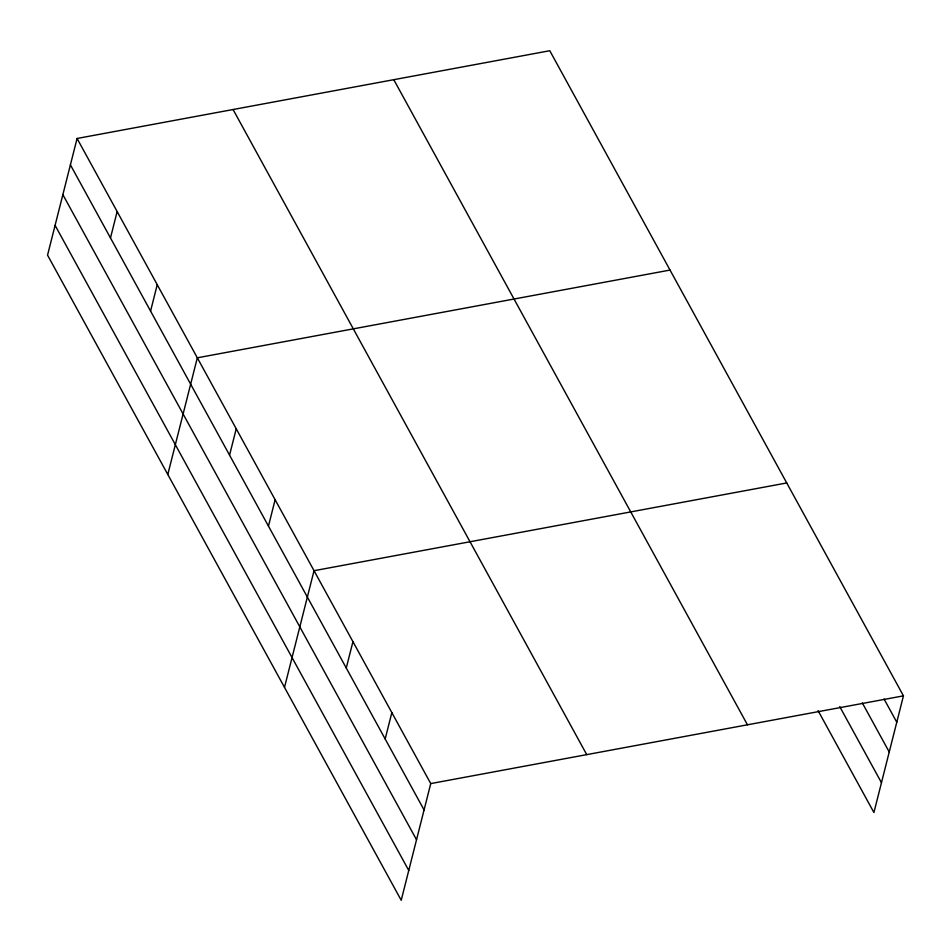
<?xml version="1.0" encoding="UTF-8"?>
<svg xmlns="http://www.w3.org/2000/svg" width="951" height="951" viewBox="0 0 951 951"><rect width="100%" height="100%" fill="white"/><g stroke="black" fill="none" stroke-linecap="round" stroke-linejoin="round"><path stroke-width="1.43" d="M77.079 138.477L47.55 255.153L401.215 900.276L430.744 783.588L77.079 138.477L549.785 50.724L903.45 695.847L873.921 812.523L818.05 710.599M110.482 237.952L117.151 211.586M150.567 311.072L157.236 284.706M167.792 474.49L197.321 357.814L670.027 270.072M229.548 455.149L236.228 428.782M268.455 526.105L275.124 499.739M284.504 687.383L314.032 570.707L786.739 482.953M346.259 668.03L352.94 641.663M385.167 738.998L391.836 712.632M430.744 783.588L903.45 695.847M884.05 698.985L896.781 722.213M862.355 702.979L889.233 752.015M839.733 706.593L881.47 782.721M393.785 79.682L747.45 724.805M233.066 109.52L586.731 754.63M70.398 164.844L424.075 809.955M62.861 194.646L416.526 839.757M55.087 225.351L408.764 870.462"/></g></svg>
